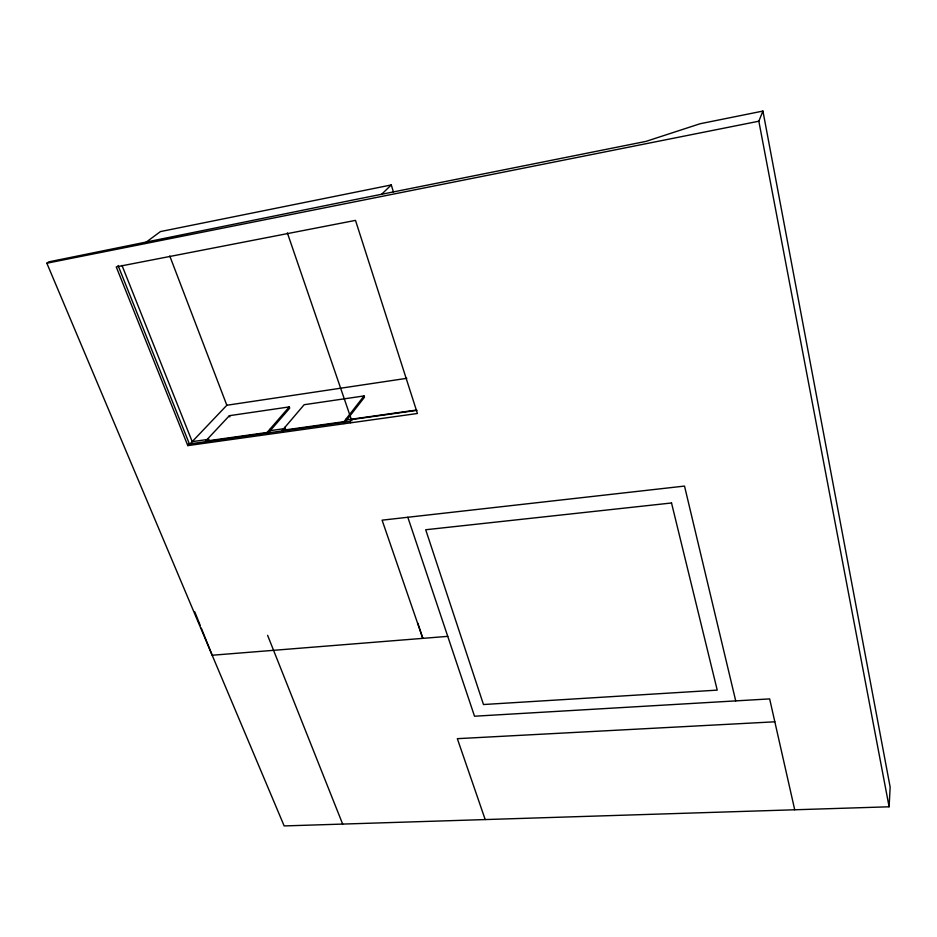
<?xml version="1.0" encoding="UTF-8"?>
<svg xmlns="http://www.w3.org/2000/svg" width="937" height="937" viewBox="0 0 937 937"><rect width="100%" height="100%" fill="white"/><g stroke="black" fill="none" stroke-linecap="round" stroke-linejoin="round"><path stroke-width="1.41" d="M889.108 806.792L890.15 787.08L762.929 111.07L700.115 123.743L645.921 141.405L352.816 200.038L48.818 261.856L46.85 263.215L284.169 825.93L889.108 806.792L758.841 121.213L762.929 111.07M188.196 444.115L349.993 421.404L351.398 419.589L417.012 410.347M343.984 421.673L364.083 395.929L364.505 397.183L344.429 422.962L343.984 421.673L282.365 430.329L282.833 431.594M282.365 430.329L304.15 404.714L364.083 395.929M267.092 432.472L289.287 406.904L289.732 408.134L267.56 433.737L267.092 432.472L205.59 441.116L206.07 442.358M207.03 441.327L208.939 439.289L192.214 441.643L121.986 265.405M205.59 441.116L229.378 415.688L289.287 406.904M187.798 445.614L417.422 413.486L355.498 220.382L116.235 266.893L187.798 445.614L189.391 443.951L118.074 265.511M189.567 444.419L226.836 405.252L406.822 378.314M381.874 194.041L391.279 184.952L393.423 191.933M144.415 243.479L160.438 231.58L391.279 184.952M46.85 263.215L758.841 121.213M415.805 410.137L346.854 419.858L346.409 418.57M447.745 636.364L212.184 655.244L201.314 628.141M774.829 721.806L457.338 738.672L485.202 819.57M194.791 611.884L200.225 625.436M342.661 824.08L267.607 635.333M229.378 415.688L229.846 416.895M169.773 256L226.836 405.252M269.774 429.392L270.243 430.645L285.457 428.502L284.989 427.237M343.469 422.318L343.926 423.618M287.354 232.891L351.843 420.877M349.993 421.404L350.438 422.704M407.829 517.271L474.52 716.219L769.652 698.897L794.717 809.779M417.808 623.187L422.798 638.355L382.097 520.164L684.514 486.08L735.721 700.888M671.524 502.982L425.703 529.745L483.48 704.53L717.227 690.124L671.524 502.982"/></g></svg>
